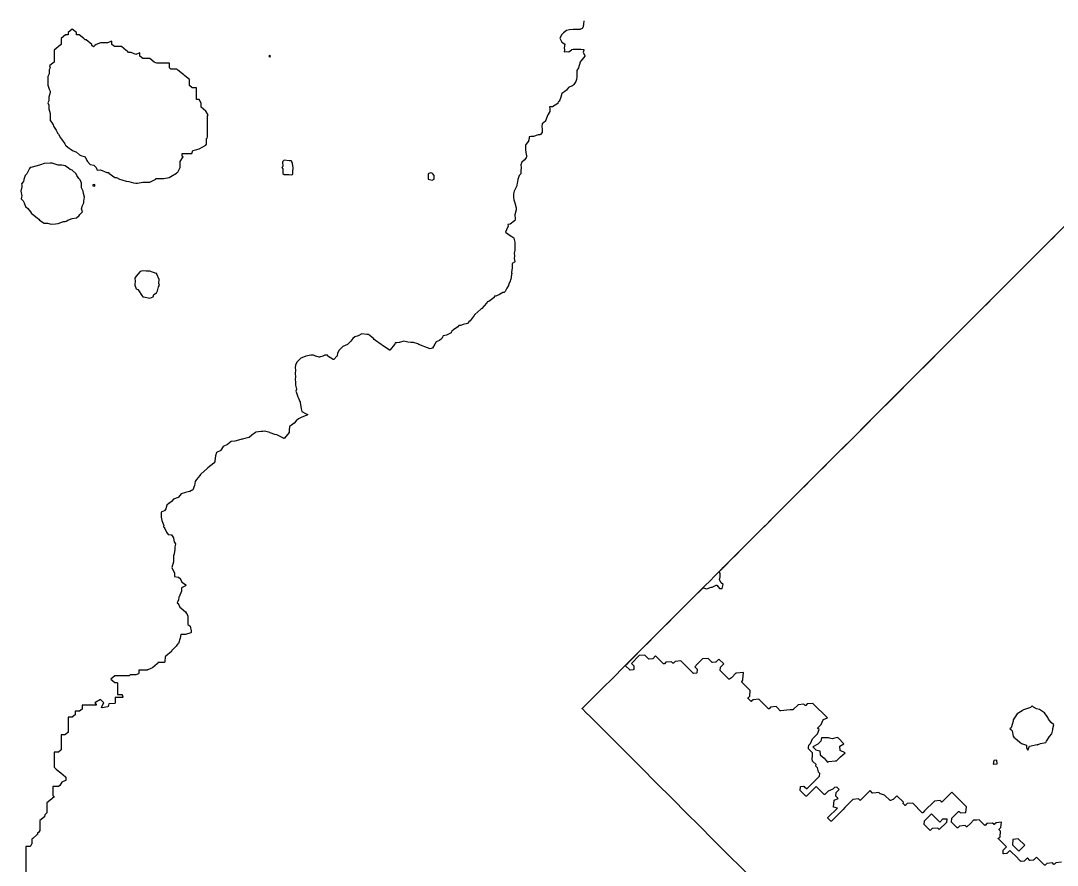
# Model space of a CAD drawing. Header units: millimetres. Extents: x 0 to 500, y 0 to 700.
# Drawn here: x 90.5 to 253.8, y 414 to 547 of the extents above; entities that cross this region are included whole.
import ezdxf

# ---------------------------------------------------------------- set-up
doc = ezdxf.new("R2010")
doc.units = ezdxf.units.MM
doc.layers.add('CORTE', color=1, linetype='Continuous')
doc.layers.add('GRABADO', color=5, linetype='Continuous')

msp = doc.modelspace()

# ---------------------------------------------------------------- linework, layer by layer
at = {"layer": 'CORTE'}
for points in [[(179.24, 547.02), (179.21, 546.45), (179.21, 546.45), (179.15, 546.08), (179.15, 546.08), (179.15, 546.07), (179.15, 546.07), (179.04, 545.84), (179.04, 545.84), (179.03, 545.83), (179.03, 545.82), (179.02, 545.82), (179.02, 545.82), (179.01, 545.81), (178.74, 545.66), (178.74, 545.65), (178.73, 545.65), (178.73, 545.65), (178.72, 545.65), (178.71, 545.65), (178.24, 545.63), (177.6, 545.61), (177.02, 545.59), (176.52, 545.48), (176.06, 545.11), (175.77, 544.84), (175.47, 544.25), (175.77, 543.65), (176.23, 543.38), (176.24, 543.38), (176.24, 543.37), (176.25, 543.37), (176.25, 543.36), (176.26, 543.36), (176.26, 543.35), (176.26, 543.34), (176.27, 543.34), (176.27, 543.33), (176.27, 543.32), (176.27, 543.31), (176.27, 543.31), (176.17, 542.72), (176.19, 542.4), (176.19, 542.39), (176.19, 542.38), (176.15, 542.12), (176.48, 542.14), (176.49, 542.14), (176.49, 542.14), (176.91, 542.1), (177.34, 542.45), (177.34, 542.45), (177.35, 542.46), (177.35, 542.46), (177.36, 542.46), (177.57, 542.54), (177.58, 542.54), (177.58, 542.54), (177.59, 542.54), (177.59, 542.55), (178.62, 542.55), (178.62, 542.54), (178.63, 542.54), (178.63, 542.54), (178.71, 542.52), (178.77, 542.53), (178.77, 542.53), (178.78, 542.53), (178.79, 542.53), (179.22, 542.47), (179.22, 542.47), (179.23, 542.46), (179.24, 542.46), (179.24, 542.46), (179.25, 542.45), (179.25, 542.45), (179.26, 542.44), (179.27, 542.44), (179.27, 542.43), (179.27, 542.42), (179.28, 542.42), (179.28, 542.41), (179.28, 542.4), (179.28, 542.39), (179.28, 542.39), (179.28, 542.38), (179.28, 542.37), (179.27, 542.37), (179.16, 542.08), (179.4, 541.49), (179.4, 541.49), (179.4, 541.48), (179.4, 541.47), (179.4, 541.46), (179.4, 541.45), (179.4, 541.44), (179.39, 541.43), (179.39, 541.42), (179.39, 541.42), (178.77, 540.65), (178.76, 540.64), (178.7, 540.58), (178.7, 540.54), (178.7, 540.47), (178.7, 540.47), (178.7, 540.46), (178.44, 539.59), (178.44, 539.58), (178.43, 539.58), (178.43, 539.57), (178.16, 539.18), (178.16, 538.69), (178.16, 538.17), (178.16, 538.16), (178.11, 537.75), (178.11, 537.75), (178.11, 537.74), (178.01, 537.45), (178.01, 537.45), (178, 537.44), (178, 537.43), (177.66, 536.95), (177.65, 536.94), (177.65, 536.93), (177.65, 536.93), (177.46, 536.78), (177.45, 536.77), (177.45, 536.77), (177.44, 536.77), (176.83, 536.52), (176.55, 536.09), (176.54, 536.09), (176.54, 536.08), (176.53, 536.08), (176.26, 535.85), (176.26, 535.85), (176.26, 535.84), (175.78, 535.57), (175.66, 534.96), (175.65, 534.96), (175.65, 534.96), (175.44, 534.38), (175.44, 534.37), (175.43, 534.36), (175.43, 534.36), (175.42, 534.35), (175.42, 534.35), (175.41, 534.34), (175.2, 534.22), (175.18, 534.05), (175.18, 534.04), (175.17, 534.03), (175.17, 534.02), (175.17, 534.01), (175.16, 534.01), (175.16, 534), (175.15, 534), (175.15, 533.99), (174.3, 533.44), (174.3, 533.44), (174.29, 533.43), (174.28, 533.43), (174.28, 533.43), (174.27, 533.43), (174.26, 533.43), (174.26, 533.43), (173.86, 533.45), (173.89, 533.13), (173.89, 533.13), (173.89, 532.75), (173.89, 532.74), (173.88, 532.74), (173.88, 532.73), (173.88, 532.73), (173.88, 532.72), (173.6, 532.17), (173.5, 531.94), (173.23, 531.25), (173.22, 531.21), (173.22, 531.2), (173.21, 531.19), (173.2, 531.19), (173.2, 531.18), (172.69, 530.76), (172.66, 530.35), (172.69, 529.91), (172.69, 529.91), (172.69, 529.42), (172.69, 529.41), (172.69, 529.41), (172.69, 529.4), (172.69, 529.4), (172.68, 529.39), (172.68, 529.38), (172.44, 529.09), (172.44, 529.09), (172.43, 529.08), (172.42, 529.08), (172.42, 529.07), (172.41, 529.07), (172.4, 529.07), (172.4, 529.06), (172.39, 529.06), (172.06, 529.03), (171.35, 528.76), (171.35, 528.76), (171.34, 528.76), (171.33, 528.75), (171.33, 528.75), (170.93, 528.75), (170.67, 528.7), (170.63, 528.48), (170.63, 528.48), (170.53, 528.09), (170.53, 528.08), (170.52, 528.07), (170.52, 528.07), (170.52, 528.06), (170.11, 527.54), (170.08, 527.4), (170.08, 526.65), (170.15, 525.96), (170.25, 525.75), (170.25, 525.75), (170.26, 525.74), (170.26, 525.73), (170.26, 525.72), (170.26, 525.72), (170.26, 525.71), (170.26, 525.7), (170.17, 525.45), (170.17, 525.45), (170.17, 525.44), (170.16, 525.43), (169.87, 525.05), (169.87, 525.05), (169.86, 525.04), (169.51, 524.75), (169.33, 524.33), (169.38, 523.87), (169.38, 523.87), (169.38, 523.86), (169.32, 523.39), (169.35, 522.94), (169.35, 522.94), (169.35, 522.92), (169.35, 522.91), (169.35, 522.9), (169.34, 522.9), (169.34, 522.9), (169.34, 522.89), (169.09, 522.63), (168.84, 521.99), (168.78, 521.38), (168.78, 521.38), (168.77, 521.37), (168.7, 521.14), (168.7, 521.09), (168.7, 521.03), (168.7, 521.02), (168.7, 521.01), (168.7, 521.01), (168.7, 521), (168.7, 520.99), (168.27, 520.14), (168.19, 519.72), (168.19, 519.24), (168.21, 518.78), (168.38, 518.33), (168.62, 517.53), (168.62, 517.53), (168.62, 517.51), (168.62, 517.38), (168.62, 517.37), (168.59, 517.21), (168.59, 517.21), (168.38, 516.45), (168.44, 515.82), (168.44, 515.81), (168.44, 515.8), (168.44, 515.79), (168.37, 515.51), (168.37, 515.5), (168.36, 515.5), (168.36, 515.49), (168.36, 515.48), (168.35, 515.48), (168.35, 515.47), (168.34, 515.47), (167.63, 514.98), (167.63, 514.97), (167.62, 514.97), (167.61, 514.97), (167.26, 514.89), (167.32, 514.62), (167.32, 514.61), (167.32, 514.6), (167.32, 514.59), (167.31, 514.58), (167.31, 514.58), (167.31, 514.57), (167.09, 514.09), (166.92, 513.7), (167.63, 513.17), (167.89, 513.03), (167.9, 513.03), (168.22, 512.81), (168.22, 512.81), (168.23, 512.8), (168.23, 512.79), (168.24, 512.79), (168.24, 512.78), (168.24, 512.78), (168.41, 512.15), (168.41, 512.14), (168.41, 511.82), (168.41, 511.82), (168.37, 511.48), (168.37, 510.89), (168.37, 510.89), (168.37, 510.88), (168.26, 510.4), (168.33, 509.98), (168.33, 509.97), (168.33, 509.97), (168.33, 509.96), (168.26, 509.54), (168.37, 509.06), (168.37, 509.05), (168.37, 509.05), (168.37, 509.04), (168.37, 509.03), (168.37, 509.02), (168.37, 509.02), (168.36, 509.01), (168.36, 509), (168.36, 509), (168.35, 508.99), (168.34, 508.99), (168.34, 508.98), (168.33, 508.98), (167.95, 508.76), (167.95, 508.11), (167.95, 508.11), (167.88, 507.37), (167.9, 507.2), (167.9, 507.19), (167.9, 507.18), (167.87, 507.01), (167.74, 506.25), (167.73, 506.25), (167.66, 505.99), (167.66, 505.99), (167.66, 505.99), (167.42, 505.51), (167.39, 505.33), (167.39, 505.32), (167.39, 505.31), (167.15, 504.88), (167.15, 504.88), (166.85, 504.38), (166.85, 504.37), (166.73, 504.21), (166.73, 504.2), (166.72, 504.2), (166.72, 504.19), (166.71, 504.19), (166.71, 504.19), (166.7, 504.18), (166.69, 504.18), (166.69, 504.18), (166.68, 504.18), (166.67, 504.18), (166.5, 504.18), (165.98, 503.9), (165.98, 503.9), (165.4, 503.62), (165.4, 503.62), (165.39, 503.62), (165.38, 503.62), (165.37, 503.62), (165.37, 503.62), (165.18, 503.62), (165.15, 503.47), (165.15, 503.46), (165.15, 503.46), (165.15, 503.45), (165.14, 503.44), (165.14, 503.44), (165.13, 503.43), (165.13, 503.43), (164.3, 502.78), (164.3, 502.77), (164.29, 502.77), (164.28, 502.77), (164.28, 502.76), (164.27, 502.76), (164.27, 502.76), (164.01, 502.74), (163.96, 502.54), (163.96, 502.53), (163.95, 502.53), (163.95, 502.52), (163.95, 502.51), (163.94, 502.51), (163.2, 501.7), (163.19, 501.69), (163.18, 501.69), (163.18, 501.68), (163.17, 501.68), (163.09, 501.65), (163.03, 501.58), (163.03, 501.58), (162.08, 500.71), (162.08, 500.71), (162.07, 500.7), (162.07, 500.7), (162.07, 500.69), (162.06, 500.68), (162.06, 500.67), (162.05, 500.67), (162, 500.59), (162, 500.59), (161.37, 499.73), (161.37, 499.73), (161.36, 499.73), (161.36, 499.72), (161.16, 499.57), (160.98, 499.35), (160.98, 499.35), (160.97, 499.34), (160.96, 499.34), (160.96, 499.34), (160.95, 499.33), (160.94, 499.33), (160.26, 499.14), (159.83, 499.02), (159.82, 499.02), (159.81, 499.02), (159.57, 499.01), (159.39, 498.8), (159.39, 498.8), (159.39, 498.8), (158.74, 498.3), (158.48, 498.11), (158.37, 497.89), (158.37, 497.89), (158.36, 497.88), (158.36, 497.87), (158.35, 497.87), (158.34, 497.86), (158.34, 497.86), (157.62, 497.49), (157.61, 497.49), (157.61, 497.49), (157.6, 497.49), (157.09, 497.39), (156.9, 496.97), (156.89, 496.96), (156.89, 496.96), (156.89, 496.95), (156.88, 496.95), (156.52, 496.64), (156.52, 496.63), (156.51, 496.63), (156.51, 496.62), (156.5, 496.62), (156, 496.45), (155.76, 496.04), (155.43, 495.45), (155.43, 495.44), (155.42, 495.44), (155.41, 495.43), (155.41, 495.43), (155.4, 495.42), (155.4, 495.42), (155.39, 495.42), (155.38, 495.41), (155.07, 495.34), (155.06, 495.33), (155.05, 495.33), (155.05, 495.33), (155.04, 495.33), (155.03, 495.34), (155.03, 495.34), (154.22, 495.64), (153.94, 495.76), (153.28, 496), (153.28, 496.01), (153.11, 496.09), (152.4, 496.32), (152.02, 496.33), (152.02, 496.33), (151.53, 496.4), (151.53, 496.4), (150.92, 496.55), (150.2, 496.31), (150.19, 496.31), (150.19, 496.31), (149.82, 496.25), (149.81, 496.25), (149.8, 496.25), (149.54, 496.26), (149.46, 496.05), (149.45, 496.04), (149.45, 496.03), (149.45, 496.03), (148.75, 495.16), (148.75, 495.16), (148.74, 495.15), (148.74, 495.15), (148.73, 495.14), (148.72, 495.14), (148.72, 495.14), (148.71, 495.14), (148.7, 495.14), (148.7, 495.13), (148.69, 495.13), (148.68, 495.14), (148.68, 495.14), (148.67, 495.14), (148.66, 495.14), (148.66, 495.14), (148.41, 495.29), (148.41, 495.29), (147.54, 495.86), (147.54, 495.86), (147.53, 495.86), (147.53, 495.87), (147.52, 495.87), (147.46, 495.96), (147.35, 496.01), (147.35, 496.01), (147.34, 496.01), (146.43, 496.63), (146.42, 496.63), (146.42, 496.64), (146.25, 496.81), (146.11, 496.94), (145.33, 497.56), (145.06, 497.61), (144.26, 497.67), (143.72, 497.4), (143.71, 497.4), (143.17, 497.22), (142.85, 496.95), (142.55, 496.56), (142.55, 496.56), (142.08, 496.06), (142.07, 496.05), (142.07, 496.05), (142.06, 496.05), (142, 496.01), (142, 496.01), (141.31, 495.71), (140.96, 495.39), (140.69, 495.1), (140.46, 494.64), (140.38, 494.21), (140.38, 494.2), (140.38, 494.19), (140.38, 494.19), (140.37, 494.18), (140.37, 494.18), (140.36, 494.17), (139.85, 493.65), (139.85, 493.64), (139.84, 493.64), (139.84, 493.64), (139.83, 493.63), (139.82, 493.63), (139.82, 493.63), (139.81, 493.63), (139.8, 493.63), (139.79, 493.63), (139.79, 493.63), (139.78, 493.63), (139.77, 493.63), (139.76, 493.64), (139.76, 493.64), (138.95, 494.16), (138.95, 494.16), (138.94, 494.17), (138.94, 494.17), (138.93, 494.18), (138.93, 494.19), (138.92, 494.19), (138.92, 494.2), (138.88, 494.35), (138.69, 494.35), (138.47, 494.34), (138.15, 494.16), (138.14, 494.15), (138.14, 494.15), (137.6, 493.99), (137.59, 493.99), (137.58, 493.99), (137.58, 493.99), (137.57, 493.99), (137.56, 493.99), (137.56, 493.99), (137.02, 494.15), (137.01, 494.15), (137.01, 494.16), (136.68, 494.34), (136.24, 494.34), (135.45, 494.15), (135.44, 494.15), (135.38, 494.14), (134.67, 493.83), (134.29, 493.48), (134.04, 493.25), (133.81, 492.77), (133.76, 492.37), (133.85, 491.99), (133.85, 491.99), (133.85, 491.98), (133.85, 491.97), (133.85, 491.97), (133.77, 491.44), (133.81, 490.94), (133.81, 490.94), (133.79, 490.52), (133.81, 490.09), (133.81, 489.6), (133.97, 488.97), (133.98, 488.96), (133.98, 488.95), (133.98, 488.94), (133.98, 488.94), (133.98, 488.93), (133.91, 488.66), (133.97, 488.4), (134.21, 487.77), (134.31, 487.55), (134.54, 487.03), (134.54, 487.03), (134.54, 487.02), (134.55, 487.01), (134.55, 487.01), (134.55, 486.82), (134.61, 486.58), (134.61, 486.58), (134.72, 485.9), (134.84, 485.45), (135.39, 485.15), (135.67, 485.03), (135.68, 485.02), (135.69, 485.02), (135.69, 485.02), (135.7, 485.01), (135.7, 485.01), (135.71, 485), (135.71, 484.99), (135.71, 484.99), (135.71, 484.98), (135.72, 484.97), (135.72, 484.97), (135.72, 484.96), (135.72, 484.95), (135.72, 484.94), (135.71, 484.94), (135.71, 484.93), (135.71, 484.92), (135.71, 484.92), (135.7, 484.91), (135.7, 484.91), (135.69, 484.9), (135.69, 484.9), (135.68, 484.89), (135.67, 484.89), (135.67, 484.89), (135.38, 484.79), (134.71, 484.53), (134.29, 484.31), (133.94, 483.98), (133.62, 483.62), (133.61, 483.62), (133.61, 483.61), (133.18, 483.29), (132.91, 483.07), (132.82, 482.5), (132.85, 482.19), (132.85, 482.18), (132.85, 482.17), (132.85, 482.16), (132.85, 482.16), (132.84, 482.15), (132.84, 482.14), (132.84, 482.14), (132.83, 482.13), (132.08, 481.24), (132.07, 481.23), (132.07, 481.23), (132.06, 481.22), (132.05, 481.22), (132.05, 481.22), (132.04, 481.21), (132.03, 481.21), (132.01, 481.21), (132, 481.21), (132, 481.21), (131.93, 481.23), (131.93, 481.24), (130.88, 481.76), (130.58, 481.85), (129.83, 482.11), (129.82, 482.11), (129.77, 482.14), (128.95, 482.33), (128.69, 482.32), (128.43, 482.32), (127.6, 482.19), (127.53, 482.12), (127.52, 482.12), (126.95, 481.75), (126.51, 481.38), (126.5, 481.38), (126.49, 481.37), (126.48, 481.37), (125.83, 481.18), (125.47, 481.1), (125.47, 481.1), (125.37, 481.08), (125.2, 481.03), (125.2, 481.03), (124.25, 480.8), (124.25, 480.8), (123.71, 480.72), (123.17, 480.3), (123.17, 480.3), (123.12, 480.26), (123.11, 480.26), (122.46, 479.94), (122.09, 479.36), (122.09, 479.36), (122.08, 479.35), (122.06, 479.33), (122.06, 479.33), (122.05, 479.32), (122.05, 479.32), (121.38, 479), (121.21, 478.46), (121.15, 477.68), (121.15, 477.68), (121.15, 477.67), (121.15, 477.67), (121.1, 477.53), (121.09, 477.45), (121.09, 477.44), (121.09, 477.43), (121.08, 477.43), (121.08, 477.42), (121.08, 477.41), (121.07, 477.41), (121.07, 477.4), (121.06, 477.4), (121.06, 477.39), (120.95, 477.32), (120.04, 476.56), (119.93, 476.48), (119.84, 476.41), (118.99, 475.64), (118.89, 475.52), (118.89, 475.52), (118.74, 475.35), (118.22, 474.73), (118.03, 474.41), (117.9, 473.82), (117.9, 473.82), (117.64, 473.11), (117.64, 473.11), (117.63, 473.1), (117.63, 473.09), (117.62, 473.09), (117.62, 473.08), (117.61, 473.08), (117.43, 472.99), (117.18, 472.85), (117.18, 472.85), (117.17, 472.84), (117.16, 472.84), (116.48, 472.68), (115.84, 472.47), (115.42, 471.94), (115.42, 471.94), (115.41, 471.93), (115.41, 471.93), (115.4, 471.93), (115.38, 471.91), (115.38, 471.91), (115.37, 471.91), (114.63, 471.63), (114.29, 471.29), (114.28, 471.28), (113.96, 471.01), (113.95, 471.01), (113.57, 470.7), (113.38, 470.11), (113.38, 470.11), (113.38, 470.1), (113.38, 470.1), (113.18, 469.8), (113.18, 469.8), (113.17, 469.79), (113.17, 469.79), (113.16, 469.78), (113.15, 469.78), (112.68, 469.59), (112.68, 468.79), (112.79, 468.3), (113.07, 467.48), (113.07, 467.48), (113.07, 467.47), (113.07, 467.46), (113.07, 467.46), (113.06, 467.35), (113.06, 467.35), (113.05, 467.26), (113.17, 467.16), (113.18, 467.15), (113.18, 467.14), (113.19, 467.14), (113.53, 466.47), (113.79, 466.09), (114.25, 466.03), (114.26, 466.03), (114.27, 466.03), (114.27, 466.02), (114.28, 466.02), (114.28, 466.02), (114.29, 466.01), (114.29, 466.01), (114.62, 465.55), (114.62, 465.54), (114.63, 465.54), (114.63, 465.53), (114.63, 465.52), (114.63, 465.52), (114.7, 464.93), (114.92, 464.62), (114.92, 464.62), (114.93, 464.61), (114.93, 464.6), (114.93, 464.59), (114.93, 464.58), (114.93, 464.58), (114.93, 464.57), (114.93, 464.56), (114.93, 464.56), (114.8, 464.16), (114.8, 463.65), (114.8, 463.65), (114.72, 463.06), (114.72, 463.06), (114.72, 463.05), (114.61, 462.72), (114.63, 462.46), (114.63, 461.8), (114.63, 461.79), (114.63, 461.78), (114.63, 461.78), (114.33, 460.88), (114.76, 459.98), (114.76, 459.97), (114.77, 459.96), (114.77, 459.96), (114.77, 459.95), (114.79, 459.48), (115.37, 459.34), (115.37, 459.34), (115.38, 459.33), (115.38, 459.33), (115.39, 459.33), (115.72, 459.08), (115.73, 459.07), (115.73, 459.07), (115.73, 459.07), (115.74, 459.06), (115.74, 459.05), (115.93, 458.58), (116.5, 458.18), (116.5, 458.18), (116.51, 458.17), (116.52, 458.16), (116.52, 458.16), (116.52, 458.15), (116.54, 458.13), (116.54, 458.12), (116.54, 458.11), (116.54, 458.11), (116.54, 458.1), (116.54, 458.09), (116.54, 458.09), (116.54, 458.08), (116.54, 458.07), (116.54, 458.07), (116.53, 458.06), (116.52, 458.03), (116.51, 458.03), (116.51, 458.02), (116.51, 458.02), (116.5, 458.01), (116.5, 458.01), (115.88, 457.66), (115.86, 457.16), (115.86, 457.16), (115.86, 457.15), (115.86, 457.15), (115.86, 457.14), (115.5, 456.28), (115.5, 456.28), (115.47, 456.23), (115.48, 456.21), (115.48, 456.2), (115.48, 456.19), (115.48, 456.19), (115.48, 456.18), (115.42, 455.81), (115.42, 455.81), (115.42, 455.8), (115.41, 455.8), (115.2, 455.33), (115.4, 455.15), (115.4, 455.14), (115.41, 455.14), (115.41, 455.13), (115.41, 455.12), (115.62, 454.61), (115.82, 454.45), (116.51, 453.91), (116.51, 453.91), (116.51, 453.9), (116.52, 453.9), (116.68, 453.64), (116.69, 453.63), (116.75, 453.49), (116.75, 453.49), (116.85, 453.22), (116.85, 453.21), (116.85, 453.21), (116.85, 453.2), (116.89, 452.54), (116.89, 452.53), (116.85, 451.91), (117.2, 451.67), (117.21, 451.67), (117.22, 451.66), (117.23, 451.65), (117.23, 451.64), (117.23, 451.64), (117.23, 451.63), (117.41, 450.89), (117.41, 450.88), (117.41, 450.88), (117.41, 450.87), (117.41, 450.86), (117.38, 450.67), (117.38, 450.66), (117.37, 450.66), (117.37, 450.65), (117.37, 450.64), (117.36, 450.64), (117.36, 450.63), (117.35, 450.63), (117.35, 450.62), (117.34, 450.62), (117.33, 450.61), (117.33, 450.61), (116.48, 450.35), (116.47, 450.35), (116.46, 450.35), (116.46, 450.35), (115.76, 450.32), (115.69, 449.74), (115.69, 449.74), (115.68, 449.73), (115.42, 448.93), (115.41, 448.92), (115.41, 448.91), (115.41, 448.91), (115.4, 448.9), (115.4, 448.9), (115.39, 448.89), (115.39, 448.89), (115.38, 448.89), (115.37, 448.88), (115.37, 448.88), (115.36, 448.88), (115.28, 448.87), (115.27, 448.81), (115.27, 448.81), (115.27, 448.8), (115.26, 448.79), (115.26, 448.79), (115.04, 448.48), (115.03, 448.47), (114.38, 447.85), (114.38, 447.84), (114.37, 447.84), (114.34, 447.82), (114.31, 447.68), (114.3, 447.67), (114.3, 447.66), (114.3, 447.66), (114.29, 447.65), (114.29, 447.65), (114.28, 447.64), (113.42, 446.92), (113.41, 446.92), (113.3, 446.85), (113.23, 446.04), (113.22, 446.04), (113.22, 446.03), (113.22, 446.03), (113.19, 445.94), (113.19, 445.94), (113.18, 445.93), (113.18, 445.93), (113.18, 445.92), (113.17, 445.92), (113.16, 445.91), (113.16, 445.91), (113.15, 445.9), (113.14, 445.9), (113.14, 445.9), (113.13, 445.9), (113.12, 445.9), (112.16, 445.9), (112.08, 445.71), (112.08, 445.7), (112.07, 445.69), (112.07, 445.69), (112.06, 445.68), (112.06, 445.68), (111.32, 445.07), (111.32, 445.06), (111.31, 445.06), (111.3, 445.05), (111.3, 445.05), (111.03, 444.98), (110.94, 444.91), (110.94, 444.9), (110.93, 444.9), (110.93, 444.9), (110.55, 444.74), (110.54, 444.74), (110.53, 444.74), (110.53, 444.74), (110.52, 444.73), (109.13, 444.73), (109.13, 444.2), (109.13, 444.19), (109.13, 444.18), (109.13, 444.18), (109.12, 444.17), (109.12, 444.16), (109.11, 444.15), (109.11, 444.15), (109.1, 444.14), (109.09, 444.14), (109.09, 444.13), (108.7, 443.97), (108.7, 443.97), (108.69, 443.97), (108.68, 443.97), (108.68, 443.97), (107.78, 443.97), (107.61, 443.82), (107.6, 443.82), (107.6, 443.82), (107.59, 443.82), (107.58, 443.81), (107.58, 443.81), (107.57, 443.81), (107.57, 443.81), (107.18, 443.81), (106.45, 443.81), (105.72, 443.81), (105.37, 443.81), (104.72, 443.27), (105.37, 442.74), (105.72, 442.74), (105.72, 442.74), (105.73, 442.74), (105.75, 442.73), (105.75, 442.73), (105.76, 442.72), (105.77, 442.72), (105.77, 442.71), (105.78, 442.71), (105.78, 442.7), (105.78, 442.7), (105.79, 442.69), (105.79, 442.68), (105.79, 442.68), (105.79, 442.67), (105.79, 442.66), (105.79, 440.88), (106.46, 440.88), (106.47, 440.88), (106.48, 440.88), (106.48, 440.88), (106.49, 440.87), (106.49, 440.87), (106.5, 440.87), (106.5, 440.86), (106.51, 440.86), (106.51, 440.85), (106.52, 440.84), (106.65, 440.52), (106.65, 440.51), (106.65, 440.51), (106.65, 440.5), (106.65, 440.49), (106.65, 440.49), (106.65, 440.48), (106.65, 440.47), (106.65, 440.46), (106.64, 440.46), (106.64, 440.45), (106.63, 440.44), (106.62, 440.43), (106.62, 440.43), (106.61, 440.43), (106.6, 440.42), (106.6, 440.42), (106.59, 440.42), (106.46, 440.4), (106.45, 440.4), (105.44, 440.4), (105.44, 439.57), (105.44, 439.56), (105.44, 439.55), (105.44, 439.54), (105.43, 439.54), (105.43, 439.53), (105.43, 439.52), (105.42, 439.52), (105.41, 439.51), (105.39, 439.49), (105.38, 439.48), (105.37, 439.48), (105.37, 439.48), (105.36, 439.48), (105.35, 439.47), (105.35, 439.47), (104.42, 439.38), (104.3, 439), (104.3, 439), (104.29, 438.99), (104.29, 438.98), (104.29, 438.98), (104.28, 438.97), (104.28, 438.97), (104.27, 438.96), (104.26, 438.96), (104.26, 438.96), (104.25, 438.95), (103.38, 438.77), (103.37, 438.77), (103.36, 438.77), (103.35, 438.77), (103.35, 438.77), (103.34, 438.77), (103.33, 438.78), (103.32, 438.78), (103.31, 438.79), (103.31, 438.79), (103.3, 438.8), (103.3, 438.8), (103.3, 438.81), (103.29, 438.81), (103.29, 438.82), (103.29, 438.83), (103.29, 438.84), (103.29, 438.84), (103.29, 438.85), (103.29, 438.86), (103.29, 438.86), (103.29, 438.87), (103.29, 438.87), (103.62, 439.55), (103.1, 440.09), (102.24, 439.55), (102.44, 439.3), (102.45, 439.29), (102.45, 439.29), (102.45, 439.28), (102.46, 439.27), (102.46, 439.27), (102.46, 439.26), (102.46, 439.25), (102.46, 439.24), (102.46, 439.24), (102.46, 439.23), (102.45, 439.22), (102.45, 439.22), (102.45, 439.21), (102.44, 439.2), (102.44, 439.2), (102.43, 439.19), (102.42, 439.19), (102.42, 439.19), (102.41, 439.18), (102.41, 439.18), (102.4, 439.18), (102.39, 439.18), (102.39, 439.18), (102.01, 439.18), (101.63, 439.18), (100.89, 439.18), (100.24, 439.18), (100.24, 438.64), (100.24, 438.63), (100.23, 438.63), (100.23, 438.62), (100.23, 438.61), (100.22, 438.6), (100.22, 438.59), (100.21, 438.59), (100.21, 438.58), (99.83, 438.27), (99.82, 438.26), (99.82, 438.26), (99.81, 438.26), (99.8, 438.25), (99.8, 438.25), (99.79, 438.25), (99.78, 438.25), (99.12, 438.25), (99.12, 437.71), (99.12, 437.71), (99.12, 437.7), (99.12, 437.69), (99.12, 437.69), (99.12, 437.68), (99.11, 437.67), (99.11, 437.67), (99.1, 437.66), (99.1, 437.66), (98.72, 437.34), (98.71, 437.34), (98.71, 437.33), (98.7, 437.33), (98.69, 437.33), (98.68, 437.32), (98.67, 437.32), (98.01, 437.32), (98.01, 434.93), (98.01, 434.93), (98.01, 434.92), (98.01, 434.91), (98, 434.9), (98, 434.89), (97.99, 434.89), (97.99, 434.88), (97.99, 434.88), (97.61, 434.56), (97.6, 434.56), (97.59, 434.55), (97.59, 434.55), (97.58, 434.55), (97.57, 434.55), (97.57, 434.55), (97.56, 434.54), (96.9, 434.54), (96.9, 432.16), (96.9, 432.15), (96.9, 432.14), (96.9, 432.13), (96.89, 432.12), (96.89, 432.11), (96.88, 432.11), (96.88, 432.1), (96.88, 432.1), (96.49, 431.78), (96.49, 431.78), (96.48, 431.77), (96.48, 431.77), (96.47, 431.77), (96.46, 431.77), (96.46, 431.77), (96.45, 431.77), (95.79, 431.77), (95.79, 429.41), (96.13, 429.13), (96.47, 428.84), (96.47, 428.84), (96.85, 428.53), (96.85, 428.53), (97.24, 428.2), (97.61, 427.9), (97.62, 427.89), (97.62, 427.88), (97.63, 427.87), (97.63, 427.87), (97.63, 427.86), (97.63, 427.85), (97.63, 427.85), (97.66, 427.53), (97.66, 427.52), (97.66, 427.52), (97.63, 427.35), (97.63, 427.35), (97.63, 427.34), (97.63, 427.34), (97.62, 427.33), (97.62, 427.32), (97.61, 427.32), (97.61, 427.31), (97.61, 427.31), (97.6, 427.3), (97.59, 427.3), (97, 427.05), (96.7, 426.56), (96.7, 426.55), (96.69, 426.55), (96.69, 426.54), (96.49, 426.38), (96.49, 426.38), (96.48, 426.37), (96.48, 426.37), (96.47, 426.37), (96.46, 426.37), (96.45, 426.37), (96.45, 426.36), (95.6, 426.36), (95.6, 424.94), (95.76, 424.8), (95.77, 424.8), (95.77, 424.79), (95.78, 424.79), (95.78, 424.78), (95.78, 424.77), (95.79, 424.77), (95.79, 424.76), (95.79, 424.75), (95.79, 424.75), (95.79, 424.74), (95.79, 424.73), (95.79, 424.72), (95.78, 424.72), (95.78, 424.71), (95.78, 424.7), (95.77, 424.7), (95.77, 424.69), (95.76, 424.69), (95.57, 424.53), (95.38, 424.37), (94.68, 423.78), (94.68, 422.28), (94.68, 422.27), (94.68, 422.27), (94.67, 422.26), (94.67, 422.25), (94.67, 422.25), (94.67, 422.24), (94.66, 422.23), (94.66, 422.23), (94.35, 421.91), (94.35, 421.91), (94.35, 421.91), (94.34, 421.9), (94.33, 421.9), (94.33, 421.9), (94.32, 421.89), (94.3, 421.64), (94.3, 421.64), (94.3, 421.63), (94.29, 421.62), (94.29, 421.62), (94.29, 421.61), (94.28, 421.6), (94.28, 421.6), (94.27, 421.6), (93.57, 421), (93.57, 419.5), (93.57, 419.5), (93.56, 419.49), (93.56, 419.48), (93.56, 419.47), (93.56, 419.47), (93.37, 419.15), (93.36, 419.14), (93.36, 419.14), (93.35, 419.13), (93.35, 419.13), (93.34, 419.12), (93.33, 419.12), (93.32, 419.11), (93.32, 419.11), (93.21, 419.09), (93.19, 418.86), (93.19, 418.86), (93.18, 418.85), (93.18, 418.84), (93.18, 418.84), (93.17, 418.83), (93.17, 418.82), (93.17, 418.82), (93.16, 418.81), (92.43, 418.2), (92.27, 418.07), (92.27, 417.33), (92.27, 417.33), (92.26, 417.32), (92.26, 417.31), (92.26, 417.31), (92.26, 417.3), (92.26, 417.3), (92.06, 416.98), (92.06, 416.97), (92.05, 416.96), (92.04, 416.96), (92.04, 416.95), (92.03, 416.95), (92.02, 416.95), (92.01, 416.94), (91.34, 416.94), (91.34, 407.14)], [(206.07, 411.56), (200.07, 417.56), (199.39, 418.24), (198.79, 418.84), (198.26, 419.37), (194.66, 422.97), (194, 423.63), (189.81, 427.82), (189.17, 428.46), (180.23, 437.4), (179.62, 438.01), (179.04, 438.6), (179.03, 438.6), (179.03, 438.6), (179.02, 438.61), (179.02, 438.62), (179.02, 438.62), (179.02, 438.63), (179.02, 438.64), (179.01, 438.65), (179.02, 438.66), (179.02, 438.66), (179.02, 438.67), (179.02, 438.67), (179.02, 438.68), (179.03, 438.69), (179.03, 438.69), (179.04, 438.7), (181.58, 441.24), (184.43, 444.09), (184.98, 444.64), (185.85, 445.52), (186.57, 446.23), (187.99, 447.66), (188.71, 448.37), (189.42, 449.08), (190.28, 449.94), (193.12, 452.78), (193.96, 453.62), (195.38, 455.04), (196.08, 455.75), (196.79, 456.45), (197.62, 457.28), (198.32, 457.98), (199.14, 458.8), (199.84, 459.5), (200.44, 460.1), (200.93, 460.59), (201.23, 460.89), (201.63, 461.29), (202.67, 462.33), (204.15, 463.81), (205.03, 464.69), (205.72, 465.38), (206.5, 466.16), (207.27, 466.93), (207.96, 467.62), (208.72, 468.39), (209.48, 469.15), (210.37, 470.03), (211.05, 470.71), (211.66, 471.33), (212.4, 472.07), (214.44, 474.1), (215.01, 474.68), (215.65, 475.31), (216.29, 475.95), (217.02, 476.68), (217.58, 477.24), (218.27, 477.93), (219, 478.66), (222.45, 482.11), (223.16, 482.82), (224.53, 484.19), (225.23, 484.9), (226.6, 486.27), (227.3, 486.96), (236.66, 496.32), (237.49, 497.15), (240.21, 499.87), (240.75, 500.42), (241.44, 501.1), (242.12, 501.78), (242.93, 502.59), (243.61, 503.27), (244.17, 503.83), (244.97, 504.63), (250.41, 510.07), (251.19, 510.85), (251.77, 511.43), (252.45, 512.11), (253.23, 512.89), (253.72, 513.38), (254.58, 514.24)]]:
    msp.add_lwpolyline(points, dxfattribs=at)
for points in [[(94.8, 538.25), (94.8, 537.76), (94.8, 537.25), (94.8, 536.85), (95.04, 536.24), (95.17, 535.92), (95.17, 535.69), (94.95, 534.97), (94.95, 534.42), (94.8, 534.06), (94.95, 533.69), (94.95, 533.14), (95.17, 532.42), (95.17, 531.3), (95.4, 531.01), (95.65, 530.59), (95.7, 530.38), (96.15, 529.77), (96.27, 529.45), (96.33, 529.32), (96.51, 529.16), (96.81, 528.54), (97.11, 528.12), (97.47, 527.61), (97.61, 527.42), (98.04, 527.06), (98.47, 526.71), (98.7, 526.56), (99.33, 526.3), (99.82, 525.89), (100, 525.79), (100.72, 525.59), (100.96, 524.99), (101.08, 524.84), (101.46, 524.37), (102.04, 524.24), (102.44, 523.91), (102.58, 523.46), (103.13, 523.53), (104.12, 523.12), (104.24, 523.09), (104.4, 523.09), (104.4, 522.98), (105.36, 522.34), (105.66, 522.34), (106.11, 522.08), (106.48, 521.96), (107.16, 521.73), (107.58, 521.68), (108.32, 521.47), (108.68, 521.41), (108.96, 521.41), (109.78, 521.6), (110.88, 521.6), (111.84, 522.06), (111.84, 522.17), (113.11, 522.17), (113.91, 522.33), (114.2, 522.49), (115.11, 523), (115.2, 523.08), (115.28, 523.14), (115.64, 523.88), (115.64, 524.82), (116.16, 525.55), (116, 525.68), (116, 526.11), (117.51, 526.11), (117.66, 526.59), (118.28, 526.72), (118.65, 526.82), (119.23, 527.14), (119.73, 527.42), (119.82, 527.59), (119.82, 528.44), (119.91, 528.53), (119.96, 528.71), (119.96, 532.02), (120.07, 532.2), (119.97, 532.37), (119.73, 532.76), (119.36, 533.07), (118.97, 533.4), (118.97, 534.03), (118.64, 534.59), (118.23, 534.59), (118.23, 536.44), (117.54, 536.44), (117.11, 536.8), (117.11, 537.45), (117.11, 537.73), (116.41, 538.31), (116.22, 538.47), (116.03, 538.63), (115.3, 539.24), (115.13, 539.38), (114.21, 539.38), (113.97, 539.58), (113.97, 540.31), (113.12, 540.31), (111.99, 540.31), (111.85, 540.37), (111.59, 540.48), (110.87, 541.08), (109.76, 541.08), (109.33, 541.43), (109.33, 541.96), (108.67, 541.69), (107.93, 542), (107.52, 542), (107.39, 542.23), (107.15, 542.33), (106.42, 542.93), (106.07, 542.93), (105.31, 542.93), (104.89, 543.28), (104.89, 543.82), (104.24, 543.55), (103.13, 543.55), (102.42, 543.25), (102.24, 543.1), (102.01, 542.91), (101.74, 543.13), (101.74, 543.28), (100.87, 544.01), (100.68, 544.01), (100.47, 544.19), (99.75, 544.78), (99.33, 544.78), (99.33, 545.14), (98.67, 545.69), (98.01, 545.14), (98.01, 544.78), (97.59, 544.78), (96.9, 544.21), (96.9, 543.28), (96.49, 542.95), (96.13, 542.64), (95.79, 542.36), (95.79, 540.5), (95.38, 540.17), (95.06, 539.9), (95.17, 539.61), (95.04, 539.29), (95.04, 538.67), (94.8, 538.25)], [(129.64, 541.45), (129.79, 541.28), (129.92, 541.45), (129.79, 541.56), (129.64, 541.45)], [(92.01, 523.87), (92.01, 523.87), (91.94, 523.73), (91.49, 522.89), (91.25, 522.65), (91.05, 521.99), (90.96, 521.67), (90.68, 521.32), (90.74, 521.09), (90.72, 520.87), (90.55, 520.16), (90.72, 519.44), (90.69, 519.22), (90.64, 518.98), (90.95, 518.66), (91.08, 518.34), (91.32, 517.74), (91.69, 517.43), (92.06, 516.93), (92.23, 516.65), (92.42, 516.52), (93.16, 515.97), (93.38, 515.75), (93.5, 515.58), (94.25, 515.13), (94.75, 515.1), (95.34, 514.94), (96.02, 515.03), (96.43, 515.06), (97.28, 515.38), (97.55, 515.38), (97.73, 515.43), (97.98, 515.59), (98.65, 515.87), (99.33, 515.94), (99.73, 516.35), (99.85, 516.5), (100.27, 516.92), (100.12, 517.38), (100.28, 517.89), (100.49, 518.32), (100.49, 518.59), (100.58, 519.23), (100.41, 519.8), (100.37, 520.14), (100.14, 520.71), (100.11, 521.09), (100.14, 521.44), (99.92, 521.97), (99.72, 522.18), (99.41, 522.64), (99.27, 522.89), (98.63, 523.46), (98.35, 523.56), (98.09, 523.81), (97.53, 524.15), (97.01, 524.26), (96.43, 524.26), (95.48, 524.58), (95.34, 524.6), (95.18, 524.58), (94.24, 524.5), (93.64, 524.3), (93.13, 524.13), (92.12, 523.88), (92.01, 523.87)], [(131.66, 523.87), (131.82, 523.67), (131.82, 522.97), (132.05, 522.77), (132.84, 522.77), (133.13, 522.75), (133.36, 522.77), (133.4, 522.95), (133.43, 523.25), (133.49, 523.86), (133.35, 524.53), (133.27, 524.78), (133.28, 524.91), (133.13, 524.92), (132.85, 524.94), (132.05, 525.04), (131.77, 524.76), (131.82, 524.07), (131.66, 523.87)], [(154.71, 522.89), (154.71, 522.07), (155.35, 521.89), (155.66, 522.06), (155.66, 522.61), (155.45, 522.89), (155.4, 522.95), (155.33, 522.99), (155.12, 523.06), (154.71, 522.89)], [(101.88, 521.18), (101.9, 521.09), (101.89, 521), (102.01, 521.01), (102.21, 520.96), (102.24, 521.09), (102.21, 521.22), (102.01, 521.18), (101.88, 521.18)], [(111.98, 507.18), (111.88, 507.21), (110.89, 507.55), (110.31, 507.55), (109.79, 507.59), (109.38, 507.5), (109.06, 507.14), (108.73, 506.78), (108.5, 506.45), (108.51, 506.28), (108.55, 506.1), (108.5, 505.35), (108.73, 504.78), (108.98, 504.69), (109.17, 504.45), (109.6, 503.73), (109.79, 503.52), (109.79, 503.52), (109.79, 503.52), (109.87, 503.5), (110.89, 503.32), (111.42, 503.54), (111.53, 503.88), (111.95, 504.16), (112.08, 504.44), (112.26, 505.1), (112.4, 505.35), (112.3, 505.64), (112.35, 506.25), (112.01, 507.1), (111.98, 507.18)]]:
    msp.add_lwpolyline(points, close=True, dxfattribs=at)
at = {"layer": 'GRABADO'}
msp.add_lwpolyline([(254.52, 414.46), (253.63, 414.38), (253.38, 414.13), (253.37, 414.12), (253.37, 414.12), (253.36, 414.12), (253.36, 414.11), (253.35, 414.11), (253.34, 414.11), (253.33, 414.11), (253.33, 414.11), (253.32, 414.11), (253.31, 414.11), (253.3, 414.11), (253.3, 414.11), (253.29, 414.12), (253.28, 414.12), (253.28, 414.12), (253.27, 414.13), (253.08, 414.33), (252.19, 414.25), (251.94, 414), (251.93, 413.99), (251.93, 413.99), (251.92, 413.98), (251.91, 413.98), (251.91, 413.98), (251.9, 413.98), (251.89, 413.98), (251.88, 413.98), (251.88, 413.98), (251.87, 413.98), (251.86, 413.98), (251.86, 413.98), (251.85, 413.98), (251.84, 413.99), (251.84, 413.99), (251.83, 414), (250.58, 415.25), (250.11, 414.79), (250.1, 414.78), (250.1, 414.78), (250.09, 414.78), (250.09, 414.77), (250.08, 414.77), (250.07, 414.77), (250.07, 414.77), (249.57, 414.72), (249.57, 414.72), (249.56, 414.72), (249.55, 414.72), (249.54, 414.73), (249.54, 414.73), (249.53, 414.73), (249.52, 414.74), (249.52, 414.74), (249.51, 414.74), (249.13, 415.12), (248.67, 414.66), (248.66, 414.65), (248.66, 414.65), (248.65, 414.64), (248.65, 414.64), (248.64, 414.64), (248.63, 414.64), (248.62, 414.64), (248.13, 414.59), (248.12, 414.59), (248.12, 414.59), (248.11, 414.59), (248.1, 414.59), (248.1, 414.6), (248.09, 414.6), (248.08, 414.6), (248.08, 414.61), (248.07, 414.61), (247.19, 415.49), (246.76, 415.92), (246.38, 416.3), (245.92, 415.84), (245.91, 415.83), (245.91, 415.83), (245.9, 415.82), (245.89, 415.82), (245.89, 415.82), (245.88, 415.82), (245.87, 415.82), (245.38, 415.77), (245.37, 415.77), (245.37, 415.77), (245.36, 415.77), (245.35, 415.77), (245.35, 415.78), (245.34, 415.78), (245.33, 415.78), (245.33, 415.79), (245.32, 415.79), (245.32, 415.8), (245.31, 415.8), (245.31, 415.81), (245.3, 415.82), (245.3, 415.82), (245.3, 415.83), (245.3, 415.84), (245.3, 415.84), (245.3, 415.85), (245.34, 416.34), (245.34, 416.35), (245.35, 416.36), (245.35, 416.37), (245.35, 416.37), (245.36, 416.38), (245.36, 416.38), (245.36, 416.39), (245.83, 416.85), (244.57, 418.11), (244.57, 418.12), (244.57, 418.12), (244.56, 418.13), (244.56, 418.14), (244.56, 418.14), (244.55, 418.15), (244.55, 418.16), (244.55, 418.17), (244.55, 418.17), (244.55, 418.18), (244.56, 418.19), (244.56, 418.19), (244.56, 418.2), (244.56, 418.21), (244.57, 418.21), (244.57, 418.22), (244.82, 418.47), (244.9, 419.35), (244.7, 419.55), (244.7, 419.56), (244.7, 419.56), (244.69, 419.57), (244.69, 419.58), (244.69, 419.58), (244.68, 419.59), (244.68, 419.6), (244.68, 419.61), (244.68, 419.61), (244.68, 419.62), (244.69, 419.63), (244.69, 419.63), (244.69, 419.64), (244.7, 419.65), (244.7, 419.65), (244.7, 419.66), (244.95, 419.91), (245.03, 420.74), (244.2, 420.67), (243.95, 420.42), (243.94, 420.41), (243.94, 420.41), (243.93, 420.4), (243.92, 420.4), (243.92, 420.4), (243.91, 420.4), (243.9, 420.39), (243.89, 420.39), (243.89, 420.39), (243.88, 420.4), (243.87, 420.4), (243.87, 420.4), (243.86, 420.4), (243.85, 420.41), (243.85, 420.41), (243.84, 420.42), (243.64, 420.61), (242.75, 420.53), (242.51, 420.28), (242.5, 420.28), (242.49, 420.28), (242.49, 420.27), (242.48, 420.27), (242.47, 420.27), (242.47, 420.27), (242.46, 420.26), (242.45, 420.26), (242.44, 420.26), (242.44, 420.27), (242.43, 420.27), (242.43, 420.27), (242.42, 420.27), (242.41, 420.28), (242.41, 420.28), (242.4, 420.28), (241.55, 421.14), (241.11, 421.1), (240.66, 421.06), (240.16, 420.56), (239.62, 420.02), (239.62, 420.02), (239.61, 420.01), (239.61, 420.01), (239.6, 420.01), (239.59, 420), (239.59, 420), (239.58, 420), (239.57, 420), (239.56, 420), (239.56, 420), (239.55, 420), (239.54, 420.01), (239.54, 420.01), (239.53, 420.01), (239.52, 420.02), (239.52, 420.02), (239.32, 420.22), (238.43, 420.14), (238.18, 419.89), (238.18, 419.89), (238.17, 419.88), (238.17, 419.88), (238.16, 419.88), (238.15, 419.87), (238.14, 419.87), (238.14, 419.87), (238.13, 419.87), (238.12, 419.87), (238.11, 419.87), (238.11, 419.87), (238.1, 419.88), (238.09, 419.88), (238.09, 419.88), (238.08, 419.89), (238.08, 419.89), (237.2, 420.77), (237.19, 420.78), (237.19, 420.78), (237.19, 420.79), (237.18, 420.8), (237.18, 420.8), (237.18, 420.81), (237.18, 420.81), (237.18, 420.82), (237.18, 420.83), (237.22, 421.32), (237.22, 421.33), (237.22, 421.34), (237.23, 421.34), (237.23, 421.35), (237.23, 421.36), (237.24, 421.36), (237.24, 421.37), (238.3, 422.42), (238.3, 422.43), (238.31, 422.43), (238.31, 422.43), (238.32, 422.44), (238.33, 422.44), (238.33, 422.44), (238.34, 422.44), (238.35, 422.44), (238.36, 422.44), (238.37, 422.44), (238.37, 422.44), (238.38, 422.44), (238.39, 422.43), (238.39, 422.43), (238.4, 422.43), (238.4, 422.42), (238.6, 422.22), (239.45, 422.3), (239.53, 423.15), (237.21, 425.47), (235.69, 423.95), (235.69, 423.95), (235.68, 423.94), (235.68, 423.94), (235.67, 423.94), (235.66, 423.93), (235.66, 423.93), (235.65, 423.93), (235.64, 423.93), (235.63, 423.93), (235.63, 423.93), (235.62, 423.93), (235.61, 423.94), (235.6, 423.94), (235.6, 423.95), (235.59, 423.95), (235.59, 423.95), (235.39, 424.15), (234.5, 424.07), (232.95, 422.52), (232.68, 422.25), (232.68, 422.25), (232.67, 422.24), (232.66, 422.24), (232.66, 422.23), (232.65, 422.23), (232.64, 422.23), (232.64, 422.23), (232.63, 422.23), (232.62, 422.23), (232.61, 422.23), (232.61, 422.23), (232.6, 422.23), (232.59, 422.24), (232.58, 422.24), (232.58, 422.25), (232.58, 422.25), (231.07, 423.76), (230.18, 423.68), (229.93, 423.43), (229.92, 423.42), (229.92, 423.42), (229.91, 423.42), (229.91, 423.41), (229.9, 423.41), (229.89, 423.41), (229.88, 423.41), (229.88, 423.41), (229.87, 423.41), (229.86, 423.41), (229.86, 423.41), (229.85, 423.41), (229.84, 423.42), (229.83, 423.42), (229.83, 423.42), (229.83, 423.43), (229.6, 423.65), (229.59, 423.66), (229.59, 423.66), (229.59, 423.67), (229.58, 423.68), (229.58, 423.68), (229.58, 423.69), (229.58, 423.7), (229.58, 423.7), (229.58, 423.71), (229.6, 423.92), (228.59, 424.93), (227.99, 424.33), (227.99, 424.33), (227.98, 424.32), (227.97, 424.32), (227.97, 424.32), (227.58, 424.16), (227.58, 424.16), (227.57, 424.16), (227.57, 424.16), (227.56, 424.15), (227.55, 424.16), (227.54, 424.16), (227.54, 424.16), (227.53, 424.16), (227.52, 424.16), (227.51, 424.17), (227.51, 424.17), (227.51, 424.18), (226.64, 425.04), (225.97, 425.21), (225.96, 425.21), (225.96, 425.21), (225.95, 425.22), (225.94, 425.22), (225.94, 425.23), (225.74, 425.42), (225.3, 425.38), (224.81, 425.33), (224.81, 425.33), (224.8, 425.33), (224.79, 425.34), (224.78, 425.34), (224.78, 425.34), (224.77, 425.34), (224.76, 425.35), (224.76, 425.35), (224.75, 425.35), (224.37, 425.73), (223.91, 425.27), (223.39, 424.75), (223.12, 424.48), (222.85, 424.22), (222.85, 424.21), (222.84, 424.21), (222.84, 424.2), (222.83, 424.2), (222.82, 424.2), (222.82, 424.2), (222.81, 424.19), (222.8, 424.19), (222.79, 424.19), (222.79, 424.2), (222.78, 424.2), (222.77, 424.2), (222.77, 424.2), (222.76, 424.21), (222.76, 424.21), (222.75, 424.21), (222.55, 424.41), (221.66, 424.33), (220.9, 423.57), (220.38, 423.05), (220.11, 422.78), (218.27, 420.94), (218.26, 420.94), (218.26, 420.93), (218.25, 420.93), (218.24, 420.92), (218.24, 420.92), (218.23, 420.92), (218.23, 420.92), (218.22, 420.92), (218.21, 420.92), (218.2, 420.92), (218.2, 420.92), (218.19, 420.92), (218.18, 420.93), (218.17, 420.93), (218.17, 420.94), (218.17, 420.94), (217.72, 421.39), (217.71, 421.39), (217.71, 421.4), (217.7, 421.4), (217.7, 421.41), (217.7, 421.42), (217.7, 421.42), (217.7, 421.43), (217.7, 421.44), (217.7, 421.45), (217.7, 421.46), (217.7, 421.46), (217.7, 421.47), (217.7, 421.48), (217.71, 421.48), (217.71, 421.49), (217.72, 421.49), (219.2, 422.97), (218.63, 423.11), (218.63, 423.11), (218.62, 423.12), (218.61, 423.12), (218.6, 423.13), (218.59, 423.14), (218.59, 423.15), (218.58, 423.16), (218.58, 423.16), (218.58, 423.17), (218.58, 423.18), (218.58, 423.19), (218.58, 423.19), (218.67, 424.16), (218.67, 424.16), (218.67, 424.17), (218.67, 424.18), (218.67, 424.18), (218.68, 424.19), (218.68, 424.2), (218.69, 424.2), (218.69, 424.21), (218.7, 424.21), (218.7, 424.22), (218.71, 424.22), (219.34, 424.48), (218.99, 424.83), (218.98, 424.84), (218.98, 424.84), (218.98, 424.85), (218.97, 424.86), (218.97, 424.86), (218.97, 424.87), (218.97, 424.88), (218.97, 424.88), (218.97, 424.89), (219.01, 425.38), (219.01, 425.39), (219.01, 425.4), (219.02, 425.4), (219.02, 425.41), (219.02, 425.42), (219.03, 425.42), (219.03, 425.43), (219.5, 425.89), (219.14, 426.25), (218.73, 426.21), (218.49, 425.97), (218.49, 425.97), (218.48, 425.96), (218.47, 425.96), (218.47, 425.96), (217.75, 425.66), (217.49, 425.4), (217.22, 425.13), (217.22, 425.13), (217.21, 425.12), (217.2, 425.12), (217.2, 425.12), (217.19, 425.11), (217.18, 425.11), (217.18, 425.11), (217.17, 425.11), (217.16, 425.11), (217.15, 425.11), (217.15, 425.11), (217.14, 425.12), (217.13, 425.12), (217.13, 425.12), (217.12, 425.13), (217.12, 425.13), (215.86, 426.39), (214.34, 424.87), (214.33, 424.87), (214.33, 424.86), (214.32, 424.86), (214.32, 424.85), (214.31, 424.85), (214.3, 424.85), (214.29, 424.85), (214.29, 424.85), (214.28, 424.85), (214.27, 424.85), (214.26, 424.85), (214.26, 424.85), (214.25, 424.86), (214.24, 424.86), (214.24, 424.87), (214.24, 424.87), (213.35, 425.75), (213.35, 425.76), (213.35, 425.76), (213.34, 425.77), (213.34, 425.77), (213.34, 425.78), (213.33, 425.79), (213.33, 425.79), (213.33, 425.8), (213.33, 425.81), (213.38, 426.3), (213.38, 426.31), (213.38, 426.31), (213.38, 426.32), (213.39, 426.33), (213.39, 426.33), (213.4, 426.34), (213.4, 426.35), (213.4, 426.35), (213.41, 426.36), (213.42, 426.36), (213.42, 426.36), (213.43, 426.36), (213.44, 426.37), (213.44, 426.37), (213.94, 426.41), (213.94, 426.41), (213.95, 426.41), (213.96, 426.41), (213.96, 426.41), (213.97, 426.41), (213.98, 426.4), (213.99, 426.4), (213.99, 426.4), (213.99, 426.39), (214.38, 426.01), (215.63, 427.26), (215.89, 427.53), (216.39, 428.03), (216.43, 428.44), (216.24, 428.64), (216.24, 428.64), (216.23, 428.65), (216.23, 428.66), (216.22, 428.66), (216.22, 428.67), (216.05, 429.34), (215.84, 429.55), (215.84, 429.55), (215.84, 429.56), (215.83, 429.57), (215.83, 429.57), (215.83, 429.58), (215.82, 429.59), (215.82, 429.59), (215.82, 429.6), (215.82, 429.61), (215.84, 429.82), (215.32, 430.34), (215.32, 430.34), (215.31, 430.35), (215.31, 430.36), (215.3, 430.36), (215.3, 430.37), (215.21, 430.73), (215.21, 430.74), (215.21, 430.75), (215.21, 430.75), (215.26, 431.23), (215.3, 431.67), (214.66, 432.3), (214.66, 432.31), (214.66, 432.31), (214.65, 432.32), (214.65, 432.32), (214.65, 432.33), (214.65, 432.34), (214.64, 432.34), (214.64, 432.35), (214.64, 432.36), (214.67, 432.6), (214.69, 432.85), (214.69, 432.86), (214.69, 432.87), (214.69, 432.87), (214.7, 432.88), (214.7, 432.89), (214.7, 432.89), (214.71, 432.89), (214.97, 433.15), (215.27, 433.87), (215.27, 433.88), (215.27, 433.89), (215.28, 433.89), (215.28, 433.9), (216.06, 434.67), (216.33, 435.35), (216.14, 435.54), (216.14, 435.54), (216.14, 435.55), (216.13, 435.55), (216.13, 435.56), (216.13, 435.57), (216.13, 435.57), (216.12, 435.58), (216.12, 435.59), (216.12, 435.6), (216.13, 435.6), (216.13, 435.61), (216.13, 435.62), (216.13, 435.62), (216.14, 435.63), (216.14, 435.64), (216.14, 435.64), (216.67, 436.17), (216.97, 436.89), (216.97, 436.89), (216.98, 436.9), (216.98, 436.9), (216.98, 436.91), (216.99, 436.92), (216.99, 436.92), (217, 436.92), (217.01, 436.93), (217.64, 437.19), (215.35, 439.48), (214.46, 439.4), (214.21, 439.15), (214.2, 439.15), (214.2, 439.14), (214.19, 439.14), (214.18, 439.13), (214.18, 439.13), (214.17, 439.13), (214.16, 439.13), (214.16, 439.13), (214.15, 439.13), (214.14, 439.13), (214.13, 439.13), (214.13, 439.13), (214.12, 439.14), (214.11, 439.14), (214.11, 439.14), (214.1, 439.15), (213.9, 439.35), (213.02, 439.27), (212.25, 438.5), (212.24, 438.5), (212.24, 438.49), (212.23, 438.49), (212.22, 438.48), (212.22, 438.48), (212.21, 438.48), (212.2, 438.48), (211.74, 438.44), (211.74, 438.44), (211.24, 438.39), (210.76, 438.35), (210.27, 438.3), (210.26, 438.3), (210.26, 438.3), (210.25, 438.31), (210.24, 438.31), (210.24, 438.31), (210.23, 438.31), (210.22, 438.32), (210.22, 438.32), (210.21, 438.32), (209.78, 438.76), (209.58, 438.96), (208.69, 438.87), (208.44, 438.62), (208.44, 438.62), (208.43, 438.62), (208.43, 438.61), (208.42, 438.61), (208.41, 438.61), (208.41, 438.61), (208.4, 438.61), (208.39, 438.6), (208.38, 438.61), (208.38, 438.61), (208.37, 438.61), (208.36, 438.61), (208.36, 438.61), (208.35, 438.62), (208.34, 438.62), (208.34, 438.62), (206.83, 440.13), (205.94, 440.05), (205.69, 439.8), (205.69, 439.8), (205.68, 439.8), (205.68, 439.79), (205.67, 439.79), (205.66, 439.79), (205.66, 439.79), (205.65, 439.78), (205.64, 439.78), (205.63, 439.78), (205.62, 439.79), (205.62, 439.79), (205.61, 439.79), (205.6, 439.79), (205.6, 439.8), (205.59, 439.8), (205.59, 439.8), (205.14, 440.25), (205.14, 440.26), (205.13, 440.26), (205.13, 440.27), (205.12, 440.28), (205.12, 440.28), (205.12, 440.29), (205.12, 440.29), (205.12, 440.3), (205.12, 440.31), (205.12, 440.32), (205.12, 440.33), (205.12, 440.33), (205.13, 440.34), (205.13, 440.35), (205.14, 440.35), (205.14, 440.36), (205.39, 440.61), (205.47, 441.49), (204.18, 442.78), (204.18, 442.79), (204.17, 442.79), (204.17, 442.8), (204.17, 442.8), (204.17, 442.81), (204.16, 442.83), (204.16, 442.83), (204.16, 442.84), (204.16, 442.85), (204.17, 442.86), (204.17, 442.86), (204.17, 442.87), (204.31, 443.11), (204.32, 443.22), (204.42, 444.32), (203.31, 444.22), (203.22, 444.22), (202.52, 443.51), (202.51, 443.51), (202.51, 443.51), (202.18, 443.29), (202.18, 443.29), (202.17, 443.29), (202.16, 443.28), (202.16, 443.28), (202.15, 443.28), (202.14, 443.28), (202.13, 443.28), (202.13, 443.28), (202.12, 443.29), (202.11, 443.29), (202.11, 443.29), (202.1, 443.3), (202.1, 443.3), (202.09, 443.3), (200.78, 444.62), (200.77, 444.62), (200.77, 444.62), (200.77, 444.63), (200.76, 444.64), (200.76, 444.64), (200.76, 444.65), (200.76, 444.66), (200.76, 444.67), (200.76, 444.67), (200.8, 445.16), (200.8, 445.17), (200.8, 445.18), (200.81, 445.19), (200.81, 445.19), (200.81, 445.2), (200.82, 445.2), (200.82, 445.21), (201.29, 445.68), (200.53, 446.43), (200.06, 445.97), (200.06, 445.96), (200.05, 445.96), (200.05, 445.96), (200.04, 445.95), (200.03, 445.95), (200.03, 445.95), (200.02, 445.95), (199.53, 445.9), (199.52, 445.9), (199.51, 445.9), (199.51, 445.9), (199.5, 445.91), (199.49, 445.91), (199.49, 445.91), (199.48, 445.92), (199.48, 445.92), (199.47, 445.92), (198.84, 446.55), (197.95, 446.47), (197.18, 445.71), (196.72, 445.24), (197.1, 444.86), (197.1, 444.86), (197.11, 444.85), (197.11, 444.84), (197.11, 444.84), (197.12, 444.83), (197.12, 444.82), (197.12, 444.82), (197.12, 444.81), (197.12, 444.8), (197.07, 444.31), (197.07, 444.31), (197.07, 444.3), (197.07, 444.29), (197.07, 444.28), (197.06, 444.28), (197.06, 444.27), (197.05, 444.27), (197.05, 444.26), (197.04, 444.26), (197.03, 444.25), (197.03, 444.25), (197.02, 444.25), (197.01, 444.24), (197.01, 444.24), (196.51, 444.2), (196.51, 444.2), (196.5, 444.2), (196.49, 444.2), (196.49, 444.2), (196.48, 444.2), (196.47, 444.21), (196.47, 444.21), (196.46, 444.22), (196.46, 444.22), (194.52, 446.16), (193.63, 446.08), (193.38, 445.83), (193.37, 445.83), (193.37, 445.82), (193.36, 445.82), (193.35, 445.81), (193.35, 445.81), (193.34, 445.81), (193.34, 445.81), (193.33, 445.81), (193.32, 445.81), (193.31, 445.81), (193.3, 445.81), (193.3, 445.81), (193.29, 445.82), (193.28, 445.82), (193.28, 445.83), (193.27, 445.83), (193.07, 446.03), (192.19, 445.95), (191.94, 445.7), (191.93, 445.7), (191.93, 445.69), (191.92, 445.69), (191.91, 445.68), (191.91, 445.68), (191.9, 445.68), (191.89, 445.68), (191.88, 445.68), (191.87, 445.68), (191.87, 445.68), (191.86, 445.68), (191.86, 445.68), (191.85, 445.69), (191.84, 445.69), (191.84, 445.7), (191.83, 445.7), (190.57, 446.96), (190.11, 446.49), (190.1, 446.49), (190.1, 446.48), (190.09, 446.48), (190.08, 446.48), (190.08, 446.47), (190.07, 446.47), (190.06, 446.47), (189.57, 446.43), (189.57, 446.43), (189.56, 446.43), (189.55, 446.43), (189.54, 446.43), (189.54, 446.43), (189.53, 446.43), (189.52, 446.44), (189.52, 446.44), (189.51, 446.45), (188.88, 447.08), (187.99, 447), (186.76, 445.77), (187.14, 445.38), (187.15, 445.38), (187.15, 445.38), (187.15, 445.37), (187.16, 445.36), (187.16, 445.36), (187.16, 445.35), (187.16, 445.34), (187.16, 445.33), (187.16, 445.33), (187.12, 444.84), (187.12, 444.83), (187.11, 444.82), (187.11, 444.81), (187.11, 444.81), (187.1, 444.8), (187.1, 444.8), (187.1, 444.79), (187.09, 444.78), (187.09, 444.78), (187.08, 444.78), (187.07, 444.77), (187.07, 444.77), (187.06, 444.77), (187.05, 444.77), (186.56, 444.72), (186.55, 444.72), (186.54, 444.72), (186.54, 444.72), (186.53, 444.73), (186.52, 444.73), (186.52, 444.73), (186.51, 444.74), (186.51, 444.74), (186.5, 444.74), (185.84, 445.4), (185.84, 445.41), (185.84, 445.41), (185.83, 445.42), (185.83, 445.43), (185.83, 445.43), (185.82, 445.44), (185.82, 445.44), (185.82, 445.45), (185.82, 445.46), (185.82, 445.47), (185.83, 445.47), (185.83, 445.48), (185.83, 445.49), (185.84, 445.5), (185.84, 445.5), (185.84, 445.5), (186.17, 445.83), (189.31, 448.97), (190.24, 449.9), (191.8, 451.46), (192.58, 452.24), (193.37, 453.03), (194.28, 453.94), (195.06, 454.72), (195.96, 455.62), (196.74, 456.4), (197.39, 457.06), (197.94, 457.6), (197.97, 457.63), (197.98, 457.64), (197.98, 457.64), (197.98, 457.64), (197.99, 457.65), (198, 457.65), (198.01, 457.65), (198.01, 457.65), (198.02, 457.65), (198.03, 457.65), (198.04, 457.65), (198.66, 457.5), (199.31, 457.77), (199.32, 457.77), (199.32, 457.77), (199.46, 457.8), (200.12, 458.11), (200.12, 458.12), (200.13, 458.12), (200.14, 458.12), (200.15, 458.12), (200.16, 458.12), (200.16, 458.12), (200.17, 458.12), (200.18, 458.11), (200.18, 458.11), (200.19, 458.11), (200.19, 458.1), (200.2, 458.1), (200.21, 458.09), (200.61, 457.59), (201.05, 457.58), (201.23, 458.22), (200.91, 458.44), (200.9, 458.44), (200.9, 458.44), (200.89, 458.45), (200.89, 458.46), (200.88, 458.46), (200.64, 458.92), (200.64, 458.92), (200.63, 458.93), (200.63, 458.94), (200.63, 458.94), (200.63, 458.95), (200.63, 458.96), (200.63, 458.96), (200.72, 459.4), (200.76, 459.9), (200.61, 460.2), (200.6, 460.2), (200.6, 460.21), (200.6, 460.21), (200.6, 460.22), (200.6, 460.23), (200.6, 460.23), (200.6, 460.24), (200.6, 460.25), (200.6, 460.26), (200.61, 460.26), (200.61, 460.27), (200.61, 460.28), (200.62, 460.28), (201.5, 461.16), (202.47, 462.13), (203.23, 462.9), (204.09, 463.76), (204.95, 464.61), (205.71, 465.37), (206.55, 466.22), (207.39, 467.06), (208.38, 468.04), (209.12, 468.79), (209.8, 469.47), (210.62, 470.28), (212.87, 472.53), (213.5, 473.17), (214.21, 473.87), (214.91, 474.57), (215.72, 475.38), (216.34, 476), (217.1, 476.76), (217.91, 477.57), (221.72, 481.38), (222.51, 482.17), (224.03, 483.69), (224.8, 484.46), (226.32, 485.98), (227.08, 486.74), (232.13, 491.8), (233.06, 492.72), (236.06, 495.72), (236.66, 496.32), (237.41, 497.08), (238.17, 497.83), (239.07, 498.73), (239.82, 499.48), (240.43, 500.09), (241.32, 500.98), (247.33, 507), (248.2, 507.86), (248.84, 508.5), (249.59, 509.25), (250.44, 510.11), (250.99, 510.65), (251.94, 511.6), (257.18, 516.85)], dxfattribs=at)
for points in [[(248.97, 432.48), (249.21, 432.09), (249.47, 432.73), (250.7, 433.01), (250.75, 432.93), (250.82, 432.97), (251.21, 433.13), (252.04, 433.32), (252.16, 433.51), (252.64, 434.25), (253, 434.69), (253.12, 435.3), (253.14, 435.49), (253.29, 436.08), (252.86, 436.44), (252.48, 436.99), (252.35, 437.25), (252.24, 437.4), (251.81, 438), (251.21, 438.43), (251.06, 438.52), (250.56, 438.64), (250.08, 438.87), (249.88, 439.07), (249.63, 438.82), (248.54, 438.45), (248.44, 438.43), (248.43, 438.42), (248.3, 438.32), (247.53, 437.81), (247.02, 437.03), (246.91, 436.9), (246.91, 436.9), (246.87, 436.68), (246.6, 435.61), (246.35, 435.46), (246.52, 435.34), (246.72, 435.14), (246.87, 434.33), (246.98, 434.14), (247.52, 433.73), (247.96, 433.34), (248.22, 433.14), (249.01, 432.9), (248.97, 432.48)], [(219.04, 430.42), (219.69, 431.07), (220.42, 431.68), (219.66, 432.07), (219.57, 432.71), (220.24, 433.12), (219.36, 434.01), (219.17, 434.11), (218.37, 433.88), (217.95, 433.97), (217.78, 434.05), (216.7, 434.04), (216.57, 433.51), (216.11, 433.05), (215.36, 432.63), (215.81, 432.17), (216.43, 432.01), (216.47, 431.42), (216.49, 431.37), (217.12, 430.82), (217.64, 430.22), (217.85, 430.34), (218.83, 430.42), (219.04, 430.42)], [(244.35, 429.97), (244.32, 430.51), (243.86, 430.46), (243.73, 429.91), (244.35, 429.97)], [(234.03, 422.08), (235.34, 420.77), (235.82, 421.26), (236.43, 421.31), (236.37, 420.7), (235.25, 419.58), (235, 419.83), (234.11, 419.75), (233.81, 419.45), (232.85, 420.4), (232.9, 420.96), (233.44, 421.49), (233.71, 421.76), (234.03, 422.08)], [(246.85, 418.05), (246.77, 417.19), (247.4, 416.56), (247.78, 416.19), (248.71, 417.12), (247.7, 418.13), (246.85, 418.05)]]:
    msp.add_lwpolyline(points, close=True, dxfattribs=at)

doc.saveas('drawing.dxf')
